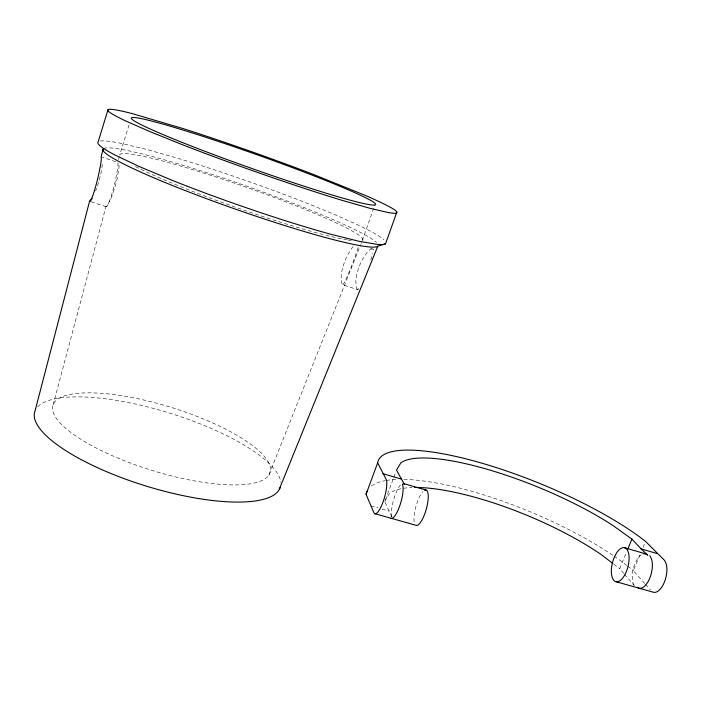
<?xml version="1.0" encoding="UTF-8"?>
<svg xmlns="http://www.w3.org/2000/svg" width="702" height="702" viewBox="0 0 702 702"><rect width="100%" height="100%" fill="white"/><g stroke="black" fill="none" stroke-linecap="round" stroke-linejoin="round"><path stroke-width="0.53" stroke-dasharray="3.51 2.63" d="M102.378 164.479L101.149 172.306A22.903 4.036 -74.3 0 1 95.63 190.997M53.115 404.817L105.941 206.669L107.257 205.484L110.67 199.114A22.824 3.685 -74.1 0 0 117.348 177.764L118.919 168.243A23.42 3.782 -74.1 0 0 118.603 162.952M118.506 159.53L119.287 156.625M129.054 124.956L119.796 154.694A128.826 11.206 19.3 0 1 250.921 188.891A128.826 11.206 19.3 0 1 362.311 240.558L361.091 243.603M370.796 259.898L371.762 257.107A22.174 1.527 -68.4 0 0 372.938 253.334M362.311 240.558L374.859 205.019M391.725 516.742L384.775 501.632L393.462 478.273M393.84 477.255L395.726 472.174M268.769 475.254A113.689 32.941 17.2 0 0 125.342 396.305A113.689 32.941 17.2 0 0 90.602 445.024A113.689 32.941 17.2 0 0 268.769 475.254L360.688 244.621M623.788 573.402L619.682 568.629L626.623 551.904M644.699 583.52L633.344 570.665L640.487 553.509M643.014 547.455L645.12 542.409M384.775 501.632L389.391 493.62A137.294 38.285 22.5 0 1 412.083 487.521M343.05 284.854L345.2 280.958A21.692 1.211 -68.7 0 0 353.132 261.907L356.713 252.018A22.245 1.237 -68.7 0 0 358.468 246.358M358.74 288.469L357.836 289.733L342.743 284.758L341.602 282.836L341.225 275.579A21.683 6.73 -70.3 0 1 347.446 255.195L352.439 247.315A22.245 6.915 -70.3 0 1 354.291 245.446M105.941 206.669L106.555 206.871L107.538 205.546L108.819 202.773A22.85 2.431 -75.8 0 0 115.04 182.029L117.269 171.112A23.429 2.492 -75.8 0 0 117.734 162.425L102.176 157.143M371.007 505.966L378.053 507.958M382.081 509.099L389.127 511.1M91.137 201.781L106.555 206.871M370.726 248.376L373.701 249.385A22.174 1.527 -68.4 0 1 373.218 252.325M613.715 564.101L619.682 568.629M645.41 584.318L650.377 589.943M624.473 574.201L634.055 585.336M357.458 289.61L356.256 287.671L355.8 280.414A21.613 6.976 -70 0 1 362.048 260.109L367.137 252.299A22.183 7.169 -70 0 1 373.701 249.385M37.768 406.765A128.457 38.329 17.1 0 1 170.481 413.355A128.457 38.329 17.1 0 1 280.791 482.406M103.598 148.657A145.84 12.697 19.3 0 1 236.477 182.617A145.84 12.697 19.3 0 1 376.535 242.365M351.29 240.549A128.826 11.206 19.3 0 1 348.297 240.093M347.227 239.908A128.826 11.206 19.3 0 1 240.233 208.88A128.826 11.206 19.3 0 1 134.363 166.005M100.237 141.005A155.089 12.89 19.3 0 1 122.095 143.55L145.375 149.105L173.736 157.081A151.158 12.531 19.3 0 1 303.238 201.737L331.73 213.303L355.677 223.894A155.361 12.908 19.3 0 1 383.976 239.742M414.198 521.797A18.322 5.344 -74.4 0 1 422.981 491.567M391.918 517.041A18.41 5.019 -74.2 0 1 393.304 500.798A18.41 5.019 -74.2 0 1 400.447 485.038M634.222 585.442A17.436 8.284 -76 0 1 633.116 569.375A17.436 8.284 -76 0 1 641.286 554.843M371.507 485.977A158.099 44.173 22.5 0 1 385.258 480.642M386.179 480.475A158.099 44.173 22.5 0 1 397.534 479.405M403.825 479.378A158.099 44.173 22.5 0 1 613.162 555.536M614.118 556.186A158.099 44.173 22.5 0 1 626.842 565.426M627.693 566.093A158.099 44.173 22.5 0 1 633.344 570.665"/><path stroke-width="1.05" d="M92.085 198.385L89.566 201.263L35.1 410.758A128.457 38.329 17.1 0 0 139.321 483.915A128.457 38.329 17.1 0 0 278.94 490.11L377.773 246.235L385.556 243.743L396.533 212.996M108.038 109.644L98.157 141.813A155.089 12.89 19.3 0 0 114.268 154.651L138.496 166.207L171.902 180.221A151.755 12.627 19.3 0 0 331.081 234.328L359.029 241.286L377.36 244.393A155.361 12.908 19.3 0 0 385.556 243.743M377.658 462.829L386.109 479.22A18.489 4.756 -74.1 0 1 382.897 502.36A18.489 4.756 -74.1 0 1 373.78 512.504L366.067 494.313L377.658 462.829A158.906 40.093 22.3 0 1 483.424 463.636A158.906 40.093 22.3 0 1 645.542 541.4L664.074 559.898A17.375 8.485 -76.1 0 1 665.022 580.457A17.375 8.485 -76.1 0 1 652.983 592.119L615.452 581.537M627.842 548.946L631.923 539.101L612.802 525.421A137.987 34.749 22.3 0 0 400.807 462.925L396.481 470.147L404.536 484.573A18.41 5.019 -74.2 0 0 403.483 483.529L426.158 490.11M374.719 513.653L415.944 525.28A18.322 5.344 -74.4 0 0 426.728 507.458A18.322 5.344 -74.4 0 0 424.692 490.25M382.941 473.701L401.105 478.992M631.923 539.101L641.101 548.885L657.283 553.597M624.771 547.788A17.524 8.012 -75.8 0 1 624.543 575.333A17.524 8.012 -75.8 0 1 611.337 570.98A17.524 8.012 -75.8 0 1 624.771 547.788L645.814 553.896M89.566 201.263L90.102 201.439L91.006 200.088L92.208 197.28A22.929 2.124 -76 0 0 98.236 176.395L100.491 165.444A23.526 2.176 -76 0 0 101.132 156.792L103.159 149.017A145.84 12.697 19.3 0 0 229.712 207.116A145.84 12.697 19.3 0 0 377.773 246.235M612.864 563.452L600.921 554.387A137.294 38.285 22.5 0 0 414.487 487.469M641.101 548.885L647.7 555.142A17.436 8.284 -76 0 0 643.62 553.799M280.256 487.407A128.457 38.329 17.1 0 1 279.457 489.233M402.334 483.932A18.419 4.993 -74.2 0 1 400.105 504.826A18.419 4.993 -74.2 0 1 390.953 518.234M649.675 555.721A17.427 8.301 -76 0 1 649.938 577.702A17.427 8.301 -76 0 1 637.284 587.267M366.067 494.313A158.099 44.173 22.5 0 1 366.953 491.47M388.662 212.618L370.595 208.476L342.822 200.561A152.51 8.67 19.5 0 1 183.187 144.998L149.438 131.414L124.842 120.56A155.853 8.854 19.6 0 1 131.467 113.399L182.871 128.519A151.904 8.6 19.5 0 1 312.671 174.149L365.628 195.56A156.125 8.863 19.5 0 1 388.662 212.618M182.397 142.524A129.563 7.336 19.5 0 0 374.859 205.019A129.563 7.336 19.5 0 0 202.65 136.267A129.563 7.336 19.5 0 0 182.397 142.524"/></g></svg>
